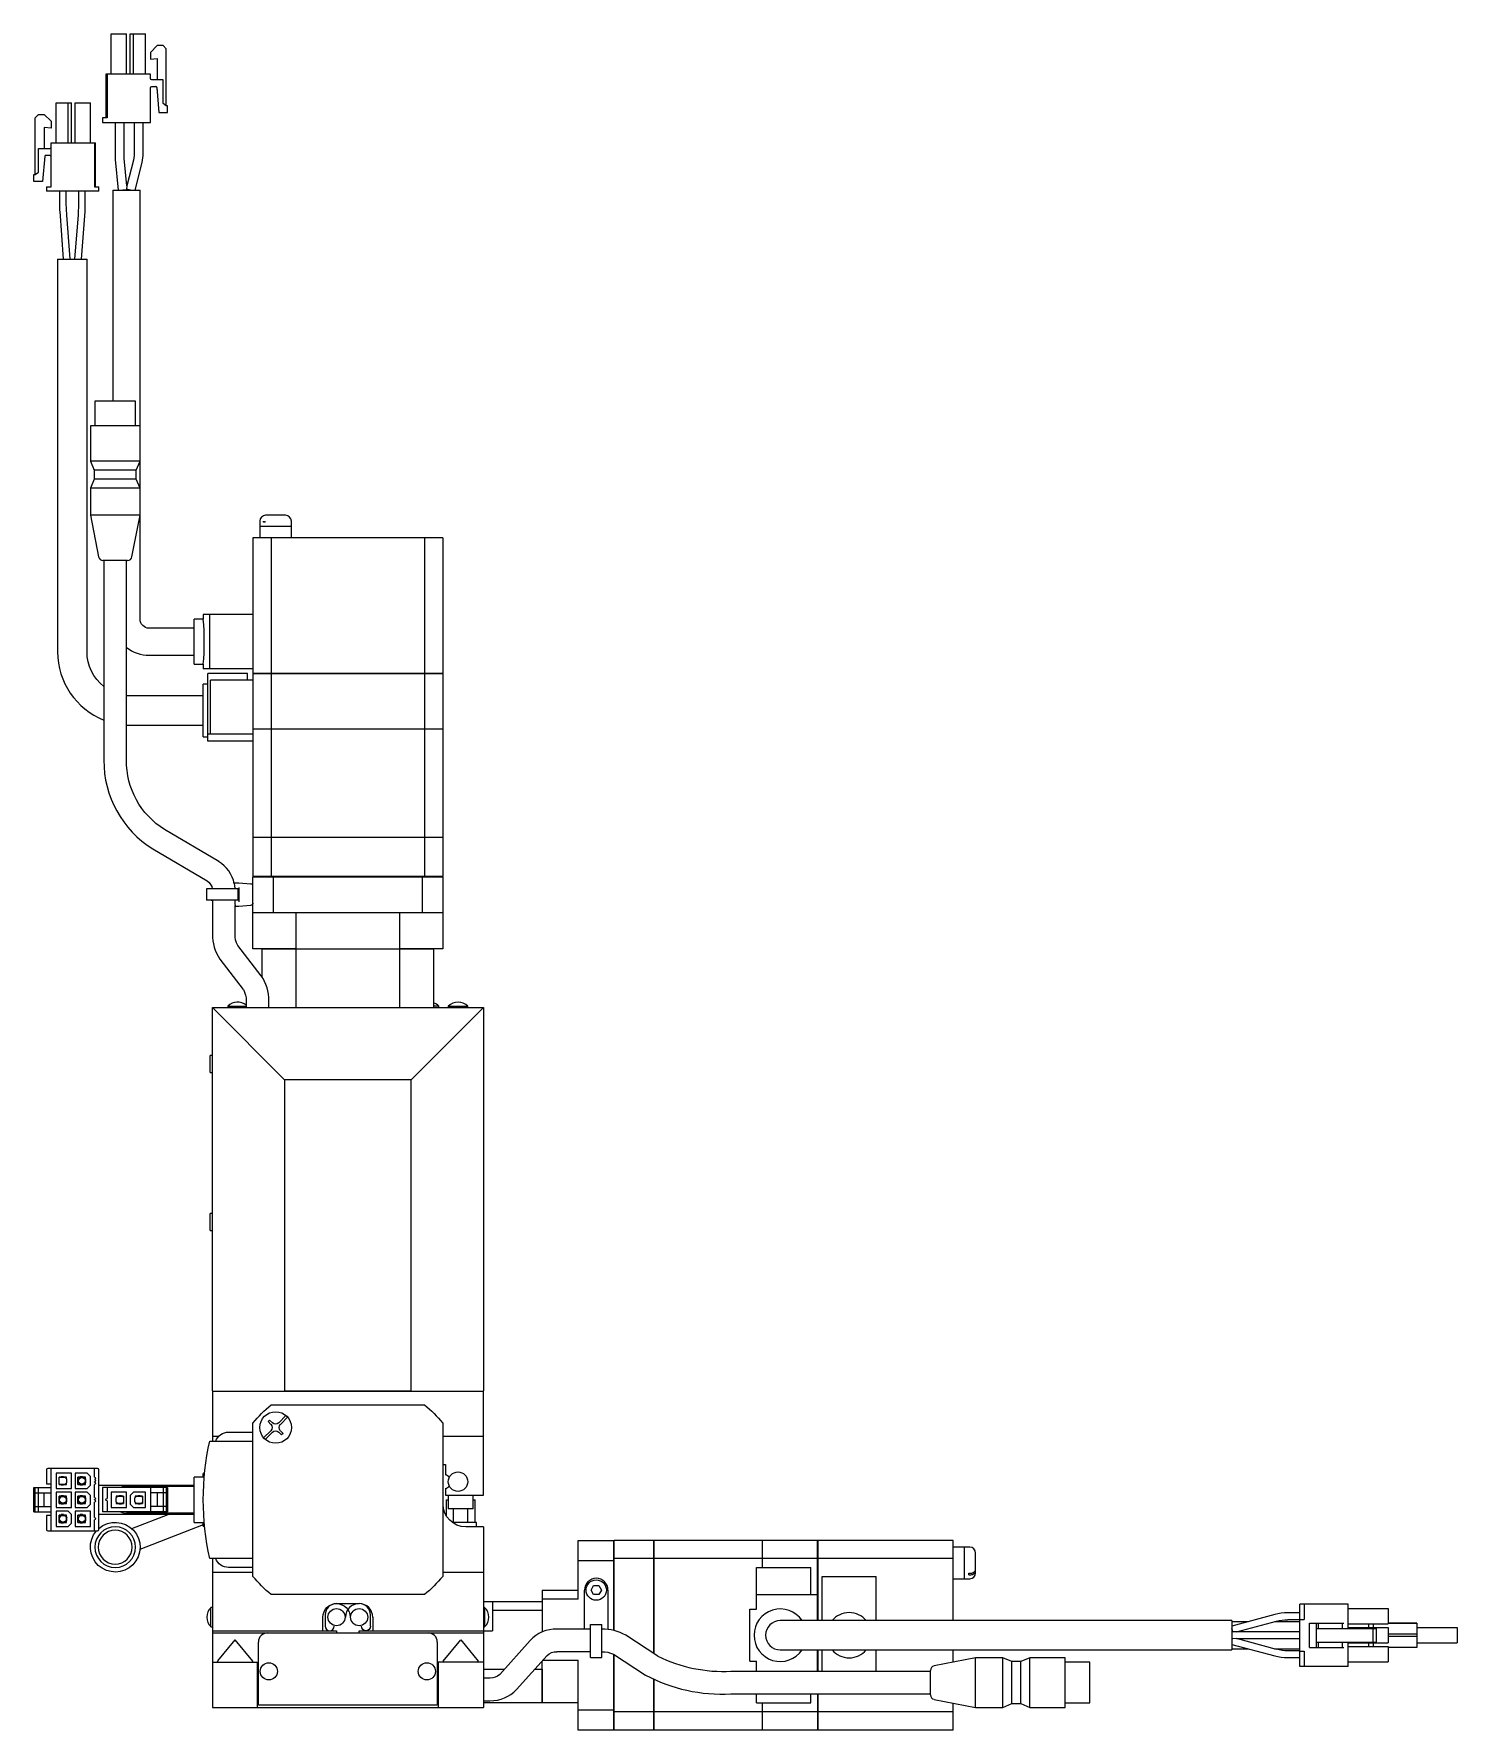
# Model space of a CAD drawing. Extents: x 0 to 1293, y -8 to 999.
# Drawn here: x 977.7 to 1292.8, y 325.2 to 700.8 of the extents above; entities that cross this region are included whole.
import ezdxf

# ---------------------------------------------------------------- set-up
doc = ezdxf.new("R2010")
doc.units = 0
doc.header["$LTSCALE"] = 0.5
doc.layers.add('MSM_CONTINUOUS', color=7, linetype='CONTINUOUS')

msp = doc.modelspace()

# ---------------------------------------------------------------- linework, layer by layer
at = {"layer": 'MSM_CONTINUOUS'}
for p, q in [((994.77, 691.95), (994.77, 700.85)), ((994.77, 691.95), (994.77, 700.85)), ((994.77, 700.85), (998.17, 700.85)), ((998.17, 691.95), (998.17, 700.85)), ((998.97, 691.95), (998.97, 700.85)), ((998.97, 700.85), (1002.37, 700.85)), ((998.97, 691.95), (998.97, 700.85)), ((999.72, 691.95), (999.72, 700.85)), ((1002.37, 691.95), (1002.37, 700.85)), ((1004.97, 698.25), (1003.47, 696.75)), ((1004.97, 698.25), (1003.47, 696.75)), ((1003.47, 696.75), (1003.47, 695.25)), ((1003.47, 696.75), (1003.47, 695.25)), ((1003.47, 695.25), (1004.97, 695.38)), ((1006.27, 698.25), (1004.97, 698.25)), ((1004.97, 695.38), (1004.97, 690.7)), ((1004.97, 695.38), (1004.97, 690.7)), ((1006.97, 697.55), (1006.27, 698.25)), ((1006.97, 684.95), (1006.97, 697.55)), ((993.87, 691.95), (993.62, 691.95)), ((993.62, 691.95), (993.62, 682.25)), ((993.87, 691.95), (993.87, 682.25)), ((1003.47, 691.95), (993.87, 691.95)), ((993.87, 691.95), (993.87, 682.25)), ((1003.47, 691), (1003.47, 691.95)), ((1003.47, 681.25), (1003.47, 688.9)), ((1006.27, 690.7), (1003.77, 690.7)), ((1003.77, 689.2), (1004.67, 689.2)), ((1004.87, 689.01), (1005.35, 683.45)), ((1004.87, 689.01), (1004.97, 687.86)), ((1004.87, 689.01), (1005.35, 683.45)), ((1004.87, 689.01), (1004.97, 687.86)), ((1004.97, 687.86), (1004.97, 687.86)), ((1006.27, 685.45), (1006.27, 690.7)), ((982.57, 676.7), (982.57, 685.6)), ((982.57, 685.6), (985.97, 685.6)), ((985.22, 676.7), (985.22, 685.6)), ((985.97, 676.7), (985.97, 685.6)), ((986.77, 685.6), (990.17, 685.6)), ((986.77, 676.7), (986.77, 685.6)), ((990.17, 676.7), (990.17, 685.6)), ((1006.97, 684.95), (1006.27, 685.45)), ((1007.27, 684.95), (1006.97, 684.95)), ((1007.27, 683.45), (1007.27, 684.95)), ((977.97, 682.3), (978.67, 683)), ((977.97, 669.7), (977.97, 682.3)), ((978.67, 683), (979.97, 683)), ((979.97, 683), (981.47, 681.5)), ((981.47, 680), (979.97, 680.13)), ((979.97, 680.13), (979.97, 675.45)), ((981.47, 681.5), (981.47, 680)), ((992.87, 682.25), (992.87, 681.25)), ((992.87, 682.25), (992.87, 681.25)), ((993.87, 682.25), (992.87, 682.25)), ((992.87, 681.25), (1003.47, 681.25)), ((995.64, 681.25), (995.64, 673.34)), ((997.64, 673.34), (997.64, 681.25)), ((999.84, 681.25), (999.84, 673.89)), ((1001.84, 673.89), (1001.84, 681.25)), ((1005.35, 683.45), (1007.27, 683.45)), ((981.47, 667), (981.47, 676.7)), ((981.47, 676.7), (991.32, 676.7)), ((991.07, 676.7), (991.07, 667)), ((991.32, 667), (991.32, 676.7)), ((978.67, 670.2), (978.67, 675.45)), ((978.67, 675.45), (981.17, 675.45)), ((980.07, 673.76), (979.58, 668.2)), ((981.17, 673.95), (980.27, 673.95)), ((995.64, 673.34), (995.66, 673.06)), ((995.66, 673.06), (996.31, 666.25)), ((997.65, 673.25), (997.64, 673.34)), ((998.23, 667.19), (997.65, 673.25)), ((999.71, 672.88), (998.23, 667.19)), ((999.84, 673.89), (999.71, 672.88)), ((1000.05, 666.25), (1001.65, 672.37)), ((1001.65, 672.37), (1001.84, 673.89)), ((977.67, 668.2), (977.67, 669.7)), ((977.67, 669.7), (977.97, 669.7)), ((977.97, 669.7), (978.67, 670.2)), ((979.58, 668.2), (977.67, 668.2)), ((980.47, 667), (980.47, 666)), ((980.47, 667), (981.47, 667)), ((992.07, 666), (980.47, 666)), ((983.34, 666), (983.34, 662.37)), ((984.84, 663.36), (984.84, 666)), ((987.54, 666), (987.54, 663.37)), ((989.04, 662.39), (989.04, 666)), ((991.07, 667), (992.07, 667)), ((992.07, 666), (992.07, 667)), ((995.17, 666.25), (1001.17, 666.25)), ((995.17, 666.25), (995.17, 619.55)), ((998.31, 666.34), (997.32, 666.25)), ((998.23, 667.19), (998.17, 666.47)), ((998.3, 666.43), (998.17, 666.47)), ((999.02, 666.25), (998.17, 666.47)), ((998.17, 666.47), (998.3, 666.43)), ((998.3, 666.43), (999.02, 666.25)), ((998.31, 666.34), (998.3, 666.43)), ((1001.17, 614.05), (1001.17, 666.25)), ((983.37, 661.57), (984.16, 651)), ((984.94, 660.74), (984.84, 663.36)), ((987.54, 663.37), (987.44, 660.74)), ((988.17, 651), (989.01, 661.54)), ((985.66, 651.05), (984.94, 660.74)), ((987.44, 660.74), (986.67, 651.06)), ((982.92, 651), (989.42, 651)), ((982.92, 651), (982.92, 564)), ((985.66, 651.05), (985.64, 651)), ((989.42, 564), (989.42, 651)), ((1000.17, 619.55), (991.17, 619.55)), ((991.17, 619.55), (991.17, 614.05)), ((1000.17, 614.05), (1000.17, 619.55)), ((1001.17, 614.05), (990.17, 614.05)), ((990.17, 614.05), (990.17, 606.25)), ((1001.17, 606.25), (1001.17, 614.05)), ((1001.17, 606.25), (990.17, 606.25)), ((990.17, 606.25), (991.02, 604.25)), ((1000.32, 604.25), (1001.17, 606.25)), ((1001.17, 600.25), (1001.17, 606.25)), ((991.02, 602.25), (990.17, 600.25)), ((1000.32, 604.25), (991.02, 604.25)), ((991.02, 604.25), (991.02, 602.25)), ((1000.32, 602.25), (991.02, 602.25)), ((1000.32, 602.25), (1000.32, 604.25)), ((1001.17, 600.25), (1000.32, 602.25)), ((1001.17, 600.25), (990.17, 600.25)), ((990.17, 600.25), (990.17, 594.25)), ((1001.17, 594.25), (1001.17, 600.25)), ((1001.17, 594.25), (990.17, 594.25)), ((990.17, 594.25), (991.97, 585.05)), ((999.36, 585.05), (1001.17, 594.25)), ((1001.17, 571.25), (1001.17, 594.25)), ((1033.37, 594.25), (1028.97, 594.25)), ((1027.67, 592.95), (1027.67, 591.8)), ((1034.67, 591.8), (1027.67, 591.8)), ((1034.67, 591.75), (1027.67, 591.75)), ((1027.67, 591.75), (1027.67, 589.25)), ((1027.72, 591.8), (1027.72, 591.75)), ((1028.52, 592.75), (1028.52, 592.95)), ((1028.87, 592.75), (1028.52, 592.75)), ((1028.87, 592.75), (1028.87, 592.95)), ((1034.62, 591.75), (1034.62, 591.8)), ((1034.67, 591.8), (1034.67, 592.95)), ((1034.67, 589.25), (1034.67, 591.75)), ((1068.17, 589.25), (1026.17, 589.25)), ((1026.17, 589.25), (1026.17, 559.3)), ((1030.2, 589.25), (1030.2, 559.3)), ((1064.14, 589.25), (1064.14, 559.3)), ((1068.17, 589.25), (1068.17, 559.3)), ((998.38, 584.25), (992.95, 584.25)), ((993.17, 584.25), (993.17, 540.05)), ((998.17, 540.05), (998.17, 584.25)), ((1013.17, 561.25), (1013.17, 571.25)), ((1015.17, 571.25), (1013.17, 571.25)), ((1026.17, 572.25), (1015.17, 572.25)), ((1015.17, 572.25), (1015.17, 571.25)), ((1016.6, 560.25), (1016.6, 572.25)), ((1013.17, 569.25), (1003.17, 569.25)), ((1003.17, 563.25), (1013.17, 563.25)), ((1013.17, 561.25), (1015.17, 561.25)), ((1015.17, 561.25), (1015.17, 560.25)), ((1026.17, 560.25), (1015.17, 560.25)), ((1015.17, 545.18), (1015.17, 556.82)), ((1016.17, 556.82), (1015.17, 556.82)), ((1024.97, 559.25), (1016.17, 559.25)), ((1016.17, 544.25), (1016.17, 559.25)), ((1016.77, 545.75), (1016.77, 557.75)), ((1026.17, 557.75), (1016.77, 557.75)), ((1024.97, 557.75), (1024.97, 559.25)), ((1026.17, 559.3), (1068.17, 559.3)), ((1026.17, 559.25), (1026.17, 523)), ((1026.17, 559.25), (1068.17, 559.25)), ((1026.22, 559.3), (1026.22, 559.25)), ((1030.2, 559.25), (1030.2, 547)), ((1030.45, 559.3), (1030.45, 559.25)), ((1063.88, 559.3), (1063.88, 559.25)), ((1064.14, 559.25), (1064.14, 547)), ((1068.12, 559.3), (1068.12, 559.25)), ((1068.17, 559.25), (1068.17, 547)), ((1015.17, 554.25), (999.17, 554.25)), ((999.17, 547.75), (1015.17, 547.75)), ((1015.17, 545.18), (1016.17, 545.18)), ((1026.17, 545.75), (1016.17, 545.75)), ((1026.17, 547), (1068.17, 547)), ((1026.17, 546.95), (1068.17, 546.95)), ((1026.22, 547), (1026.22, 546.95)), ((1030.2, 546.95), (1030.2, 523)), ((1030.45, 547), (1030.45, 546.95)), ((1063.88, 547), (1063.88, 546.95)), ((1064.14, 546.95), (1064.14, 523)), ((1068.12, 547), (1068.12, 546.95)), ((1068.17, 546.95), (1068.17, 523)), ((1026.17, 544.25), (1016.17, 544.25)), ((1018.57, 517.57), (1006.56, 524.69)), ((1026.17, 523), (1068.17, 523)), ((1026.17, 522.95), (1026.17, 514.25)), ((1026.17, 522.95), (1068.17, 522.95)), ((1026.22, 523), (1026.22, 522.95)), ((1030.2, 522.95), (1030.2, 514.25)), ((1030.45, 523), (1030.45, 522.95)), ((1063.88, 523), (1063.88, 522.95)), ((1064.14, 522.95), (1064.14, 514.25)), ((1068.12, 523), (1068.12, 522.95)), ((1068.17, 522.95), (1068.17, 514.25)), ((1004.01, 520.39), (1016.02, 513.27)), ((1022.9, 511.5), (1015.9, 511.5)), ((1015.9, 511.5), (1015.9, 509)), ((1021.97, 512.85), (1023.07, 512.85)), ((1022.03, 512.67), (1022.08, 512.34)), ((1022.08, 512.34), (1022.17, 511.5)), ((1022.9, 509), (1022.9, 511.5)), ((1023.07, 512.85), (1025.71, 512.62)), ((1023.07, 511.85), (1023.07, 508.64)), ((1068.17, 514.25), (1026.17, 514.25)), ((1026.27, 514.25), (1026.17, 514.15)), ((1030.67, 514.15), (1026.17, 514.15)), ((1026.17, 498.25), (1026.17, 514.15)), ((1030.67, 514.15), (1030.71, 514.25)), ((1030.67, 514.15), (1030.67, 506.25)), ((1063.67, 514.15), (1030.67, 514.15)), ((1063.67, 514.15), (1063.63, 514.25)), ((1063.67, 506.25), (1063.67, 514.15)), ((1068.17, 514.15), (1063.67, 514.15)), ((1068.17, 514.15), (1068.07, 514.25)), ((1068.17, 514.15), (1068.17, 498.25)), ((1022.9, 509), (1015.9, 509)), ((1016.9, 509), (1017.2, 509)), ((1017.2, 509), (1017.2, 501.52)), ((1022.18, 509), (1022.18, 508.18)), ((1022.18, 508.18), (1022.2, 507.81)), ((1023.07, 507.65), (1022.18, 507.65)), ((1022.2, 501.52), (1022.2, 507.81)), ((1025.71, 507.88), (1023.07, 507.65)), ((1030.67, 506.25), (1026.17, 506.25)), ((1063.67, 506.25), (1030.67, 506.25)), ((1035.67, 506.25), (1035.67, 485.25)), ((1058.67, 485.25), (1058.67, 506.25)), ((1068.17, 506.25), (1063.67, 506.25)), ((1018.86, 495.98), (1024.03, 489.23)), ((1028, 492.27), (1022.83, 499.02)), ((1035.67, 498.25), (1026.17, 498.25)), ((1028.17, 492.04), (1028.17, 498.25)), ((1028.17, 498.25), (1066.17, 498.25)), ((1068.17, 498.25), (1058.67, 498.25)), ((1066.17, 498.25), (1066.17, 485.25)), ((1017.17, 485.25), (1077.17, 485.25)), ((1033.17, 469.25), (1017.17, 485.25)), ((1017.17, 400.35), (1017.17, 485.25)), ((1020.62, 485.54), (1024.67, 485.54)), ((1020.62, 485.54), (1020.62, 485.25)), ((1024.67, 486.73), (1024.67, 485.25)), ((1029.67, 485.25), (1029.67, 486.73)), ((1077.17, 485.25), (1061.17, 469.25)), ((1067.32, 485.54), (1066.17, 485.54)), ((1067.32, 485.25), (1067.32, 485.54)), ((1069.42, 485.54), (1073.72, 485.54)), ((1069.42, 485.54), (1069.42, 485.25)), ((1073.72, 485.25), (1073.72, 485.54)), ((1077.17, 485.25), (1077.17, 400.35)), ((1016.67, 470.85), (1016.67, 474.65)), ((1017.17, 474.65), (1016.67, 474.65)), ((1016.67, 470.85), (1017.17, 470.85)), ((1061.17, 469.25), (1033.17, 469.25)), ((1033.17, 469.25), (1033.17, 400.35)), ((1061.17, 400.35), (1061.17, 469.25)), ((1016.67, 435.85), (1016.67, 439.65)), ((1017.17, 439.65), (1016.67, 439.65)), ((1016.67, 435.85), (1017.17, 435.85)), ((1017.17, 400.35), (1017.27, 400.25)), ((1077.17, 400.25), (1017.17, 400.25)), ((1017.17, 400.25), (1017.17, 389.25)), ((1033.07, 400.25), (1033.17, 400.35)), ((1033.17, 400.35), (1061.17, 400.35)), ((1061.17, 400.35), (1061.27, 400.25)), ((1077.07, 400.25), (1077.17, 400.35)), ((1077.17, 377.25), (1077.17, 400.25)), ((1030.2, 397.25), (1064.14, 397.25)), ((1031.87, 393.31), (1033.46, 394.89)), ((1033.81, 394.54), (1032.23, 392.95)), ((1020.75, 391.25), (1026.17, 391.25)), ((1026.17, 359.28), (1026.17, 393.22)), ((1028.52, 389.96), (1030.11, 391.54)), ((1030.46, 391.19), (1028.87, 389.6)), ((1029.5, 393.56), (1029.86, 393.91)), ((1030.11, 392.95), (1029.5, 393.56)), ((1029.86, 393.91), (1030.46, 393.31)), ((1032.47, 390.59), (1031.87, 391.19)), ((1032.23, 391.54), (1032.83, 390.94)), ((1032.83, 390.94), (1032.47, 390.59)), ((1068.17, 393.22), (1068.17, 359.28)), ((1016.6, 389.25), (1026.17, 389.25)), ((1018.51, 390.25), (1017.17, 390.25)), ((1077.17, 390.25), (1068.17, 390.25)), ((991.77, 383.15), (980.77, 383.15)), ((981.47, 369.35), (981.47, 383.15)), ((991.07, 381.25), (991.07, 383.15)), ((1068.17, 384.05), (1068.77, 384.05)), ((1068.77, 384.05), (1068.77, 381.78)), ((980.47, 382.85), (980.47, 379.75)), ((980.47, 379.75), (981.47, 379.75)), ((982.57, 382.15), (982.57, 378.75)), ((985.97, 382.15), (982.57, 382.15)), ((983.72, 381.25), (983.22, 381.25)), ((983.22, 379.65), (983.22, 381.25)), ((984.59, 381.2), (983.22, 381.2)), ((983.22, 379.7), (984.59, 379.7)), ((983.22, 379.65), (983.72, 379.65)), ((984.22, 381.35), (983.72, 381.35)), ((983.72, 381.2), (983.72, 381.35)), ((983.72, 379.7), (983.72, 379.55)), ((983.72, 379.55), (984.22, 379.55)), ((984.22, 381.2), (984.22, 381.35)), ((984.87, 381.25), (984.22, 381.25)), ((984.22, 379.55), (984.22, 379.7)), ((984.22, 379.65), (984.87, 379.65)), ((984.97, 380.82), (984.59, 381.2)), ((984.59, 379.7), (984.97, 380.07)), ((984.87, 380.92), (984.87, 381.25)), ((984.87, 379.65), (984.87, 379.97)), ((984.97, 380.07), (984.97, 380.82)), ((985.97, 378.75), (985.97, 382.15)), ((986.77, 382.15), (986.77, 378.75)), ((989.42, 382.15), (986.77, 382.15)), ((987.92, 381.25), (987.42, 381.25)), ((987.42, 379.65), (987.42, 381.25)), ((988.79, 381.2), (987.42, 381.2)), ((987.57, 380.66), (987.42, 380.13)), ((987.42, 379.7), (988.79, 379.7)), ((987.42, 379.65), (987.92, 379.65)), ((988.42, 381.35), (987.92, 381.35)), ((987.92, 381.2), (987.92, 381.35)), ((987.92, 379.7), (987.92, 379.55)), ((987.92, 379.55), (988.42, 379.55)), ((988.42, 381.2), (988.42, 381.35)), ((989.07, 381.25), (988.42, 381.25)), ((988.42, 379.55), (988.42, 379.7)), ((988.42, 379.65), (989.07, 379.65)), ((989.17, 380.82), (988.79, 381.2)), ((988.79, 379.7), (989.17, 380.07)), ((988.88, 379.78), (989.01, 380.23)), ((989.07, 380.92), (989.07, 381.25)), ((989.07, 379.65), (989.07, 379.97)), ((989.17, 380.07), (989.17, 380.82)), ((990.17, 381.4), (989.42, 382.15)), ((989.42, 378.75), (990.17, 379.5)), ((990.17, 379.5), (990.17, 381.4)), ((991.07, 380.7), (991.07, 380.75)), ((991.07, 380.15), (991.07, 380.2)), ((991.07, 376.77), (991.07, 379.65)), ((992.07, 369.65), (992.07, 382.85)), ((992.07, 379.5), (1013.17, 379.5)), ((1013.17, 371.25), (1013.17, 381.25)), ((1015.38, 381.25), (1013.17, 381.25)), ((1015.17, 381.25), (1015.17, 382.07)), ((1015.45, 382.07), (1015.17, 382.07)), ((977.67, 373.55), (977.67, 378.95)), ((977.67, 378.95), (981.47, 378.95)), ((977.97, 373.55), (977.97, 378.95)), ((977.97, 377.75), (981.47, 377.75)), ((978.67, 373.55), (978.67, 378.95)), ((979.97, 374.75), (979.97, 377.75)), ((982.57, 378.75), (985.97, 378.75)), ((982.57, 377.95), (982.57, 374.55)), ((985.97, 377.95), (982.57, 377.95)), ((983.72, 377.05), (983.22, 377.05)), ((983.22, 375.45), (983.22, 377.05)), ((984.59, 377), (983.22, 377)), ((984.22, 377.15), (983.72, 377.15)), ((983.72, 377), (983.72, 377.15)), ((984.22, 377), (984.22, 377.15)), ((984.87, 377.05), (984.22, 377.05)), ((984.97, 376.62), (984.59, 377)), ((984.59, 375.5), (984.97, 375.87)), ((984.87, 376.72), (984.87, 377.05)), ((984.87, 375.45), (984.87, 375.77)), ((984.97, 375.87), (984.97, 376.62)), ((985.97, 374.55), (985.97, 377.95)), ((986.77, 378.75), (989.42, 378.75)), ((986.77, 377.95), (986.77, 374.55)), ((989.42, 377.95), (986.77, 377.95)), ((987.92, 377.05), (987.42, 377.05)), ((987.42, 375.45), (987.42, 377.05)), ((988.79, 377), (987.42, 377)), ((987.42, 376.99), (987.5, 377)), ((988.42, 377.15), (987.92, 377.15)), ((987.92, 377), (987.92, 377.15)), ((988.42, 377), (988.42, 377.15)), ((989.07, 377.05), (988.42, 377.05)), ((989.17, 376.62), (988.79, 377)), ((988.79, 375.5), (989.17, 375.87)), ((989.07, 376.72), (989.07, 377.05)), ((989.07, 375.45), (989.07, 375.77)), ((989.17, 375.87), (989.17, 376.62)), ((990.17, 377.2), (989.42, 377.95)), ((990.17, 375.3), (990.17, 377.2)), ((991.07, 376.22), (991.07, 376.27)), ((991.07, 372.3), (991.07, 375.72)), ((992.87, 378.95), (992.87, 373.55)), ((1007.27, 378.95), (992.87, 378.95)), ((993.87, 378.95), (993.87, 376.5)), ((993.87, 376), (993.87, 373.55)), ((994.77, 377.95), (994.77, 374.55)), ((998.17, 377.95), (994.77, 377.95)), ((996.14, 377), (995.77, 376.62)), ((995.77, 376.62), (995.77, 375.87)), ((995.77, 375.87), (996.14, 375.5)), ((996.52, 377.05), (995.87, 377.05)), ((995.87, 377.05), (995.87, 376.72)), ((995.87, 375.77), (995.87, 375.45)), ((997.52, 377), (996.14, 377)), ((997.02, 377.15), (996.52, 377.15)), ((996.52, 377.15), (996.52, 377)), ((997.02, 377.15), (997.02, 377)), ((997.52, 377.05), (997.02, 377.05)), ((997.52, 377.05), (997.52, 375.45)), ((998.17, 379.25), (1013.17, 379.25)), ((998.17, 374.55), (998.17, 377.95)), ((999.72, 377.95), (998.97, 377.2)), ((998.97, 377.2), (998.97, 375.3)), ((1002.37, 377.95), (999.72, 377.95)), ((1000.34, 377), (999.97, 376.62)), ((999.97, 376.62), (999.97, 375.87)), ((999.97, 375.87), (1000.34, 375.5)), ((1000.72, 377.05), (1000.07, 377.05)), ((1000.07, 377.05), (1000.07, 376.72)), ((1000.07, 375.77), (1000.07, 375.45)), ((1001.72, 377), (1000.34, 377)), ((1001.22, 377.15), (1000.72, 377.15)), ((1000.72, 377.15), (1000.72, 377)), ((1001.22, 377.15), (1001.22, 377)), ((1001.72, 377.05), (1001.22, 377.05)), ((1001.72, 377.05), (1001.72, 375.45)), ((1002.37, 374.55), (1002.37, 377.95)), ((1003.47, 378.95), (1003.47, 373.55)), ((1006.97, 377.75), (1003.47, 377.75)), ((1004.97, 377.75), (1004.97, 374.75)), ((1006.27, 378.95), (1006.27, 373.55)), ((1006.97, 378.95), (1006.97, 373.55)), ((1007.27, 378.95), (1007.27, 373.55)), ((1068.17, 376.75), (1068.27, 376.75)), ((1068.27, 375.25), (1068.27, 376.75)), ((1068.77, 378.71), (1068.77, 377.25)), ((1068.77, 377.25), (1077.17, 377.25)), ((1068.99, 372.65), (1068.99, 376.25)), ((1068.99, 376.25), (1069.42, 376.25)), ((1069.42, 377.25), (1069.42, 374.25)), ((1074.92, 374.25), (1074.92, 377.25)), ((1074.92, 376.25), (1075.34, 376.25)), ((1075.34, 371.25), (1075.34, 376.25)), ((977.67, 373.55), (981.47, 373.55)), ((977.97, 374.75), (981.47, 374.75)), ((980.47, 372.75), (980.47, 369.65)), ((981.47, 372.75), (980.47, 372.75)), ((982.57, 374.55), (985.97, 374.55)), ((982.57, 373.75), (982.57, 370.35)), ((985.22, 373.75), (982.57, 373.75)), ((983.22, 375.5), (984.59, 375.5)), ((983.22, 375.45), (983.72, 375.45)), ((983.72, 372.85), (983.22, 372.85)), ((983.22, 371.25), (983.22, 372.85)), ((984.59, 372.8), (983.22, 372.8)), ((983.37, 372.25), (983.52, 372.8)), ((983.72, 375.5), (983.72, 375.35)), ((983.72, 375.35), (984.22, 375.35)), ((984.22, 372.95), (983.72, 372.95)), ((983.72, 372.8), (983.72, 372.95)), ((984.22, 375.35), (984.22, 375.5)), ((984.22, 375.45), (984.87, 375.45)), ((984.22, 372.8), (984.22, 372.95)), ((984.87, 372.85), (984.22, 372.85)), ((984.97, 372.42), (984.59, 372.8)), ((984.97, 372.39), (984.81, 371.85)), ((984.87, 372.52), (984.87, 372.85)), ((984.97, 371.67), (984.97, 372.42)), ((985.97, 373), (985.22, 373.75)), ((985.97, 371.1), (985.97, 373)), ((986.77, 374.55), (989.42, 374.55)), ((986.77, 373.75), (986.77, 370.35)), ((990.17, 373.75), (986.77, 373.75)), ((987.42, 375.5), (988.79, 375.5)), ((987.42, 375.5), (987.5, 375.5)), ((987.42, 375.45), (987.92, 375.45)), ((987.92, 372.85), (987.42, 372.85)), ((987.42, 371.25), (987.42, 372.85)), ((988.79, 372.8), (987.42, 372.8)), ((987.57, 371.83), (987.42, 372.36)), ((987.92, 375.5), (987.92, 375.35)), ((987.92, 375.35), (988.42, 375.35)), ((988.42, 372.95), (987.92, 372.95)), ((987.92, 372.8), (987.92, 372.95)), ((988.42, 375.35), (988.42, 375.5)), ((988.42, 375.45), (989.07, 375.45)), ((988.42, 372.8), (988.42, 372.95)), ((989.07, 372.85), (988.42, 372.85)), ((989.17, 372.42), (988.79, 372.8)), ((988.88, 372.71), (989.01, 372.26)), ((989.07, 372.52), (989.07, 372.85)), ((989.17, 371.67), (989.17, 372.42)), ((989.42, 374.55), (990.17, 375.3)), ((990.17, 370.35), (990.17, 373.75)), ((1013.17, 373), (992.07, 373)), ((1007.27, 373.55), (992.87, 373.55)), ((994.77, 374.55), (998.17, 374.55)), ((995.87, 375.45), (996.52, 375.45)), ((996.14, 375.5), (997.52, 375.5)), ((996.52, 375.5), (996.52, 375.35)), ((996.52, 375.35), (997.02, 375.35)), ((997.02, 375.35), (997.02, 375.5)), ((997.02, 375.45), (997.52, 375.45)), ((1013.17, 373.25), (998.17, 373.25)), ((998.97, 375.3), (999.72, 374.55)), ((999.32, 369.86), (1007.38, 373)), ((999.72, 374.55), (1002.37, 374.55)), ((1000.07, 375.45), (1000.72, 375.45)), ((1000.34, 375.5), (1001.72, 375.5)), ((1000.72, 375.5), (1000.72, 375.35)), ((1000.72, 375.35), (1001.22, 375.35)), ((1001.22, 375.35), (1001.22, 375.5)), ((1001.22, 375.45), (1001.72, 375.45)), ((1006.97, 374.75), (1003.47, 374.75)), ((1074.92, 374.25), (1069.42, 374.25)), ((1070.58, 371.25), (1070.58, 374.25)), ((1073.75, 371.25), (1073.75, 374.25)), ((980.77, 369.35), (991.77, 369.35)), ((982.57, 370.35), (985.22, 370.35)), ((983.22, 371.3), (984.59, 371.3)), ((983.22, 371.25), (983.72, 371.25)), ((983.72, 371.3), (983.72, 371.15)), ((983.72, 371.15), (984.22, 371.15)), ((984.22, 371.15), (984.22, 371.3)), ((984.22, 371.25), (984.87, 371.25)), ((984.59, 371.3), (984.97, 371.67)), ((984.87, 371.25), (984.87, 371.57)), ((985.22, 370.35), (985.97, 371.1)), ((986.77, 370.35), (990.17, 370.35)), ((987.42, 371.3), (988.79, 371.3)), ((987.42, 371.25), (987.92, 371.25)), ((987.92, 371.3), (987.92, 371.15)), ((987.92, 371.15), (988.42, 371.15)), ((988.42, 371.15), (988.42, 371.3)), ((988.42, 371.25), (989.07, 371.25)), ((988.79, 371.3), (989.17, 371.67)), ((989.07, 371.25), (989.07, 371.57)), ((991.07, 369.35), (991.07, 371.8)), ((1015.17, 370.67), (1001.14, 365.2)), ((1013.17, 371.25), (1015.38, 371.25)), ((1015.17, 370.43), (1015.17, 371.25)), ((1015.17, 370.43), (1015.45, 370.43)), ((1075.67, 371.25), (1070.27, 371.25)), ((1077.17, 370.25), (1073.27, 370.25)), ((1075.67, 370.25), (1075.67, 371.25)), ((1077.17, 370.25), (1077.17, 330.25)), ((1098.17, 354.25), (1098.17, 367.25)), ((1098.17, 367.25), (1106.07, 367.25)), ((1106.07, 347.3), (1106.07, 367.25)), ((1106.17, 367.15), (1106.07, 367.25)), ((1114.87, 367.25), (1106.17, 367.25)), ((1106.17, 347.28), (1106.17, 367.25)), ((1114.87, 367.25), (1114.87, 342.22)), ((1114.92, 367.2), (1114.87, 367.2)), ((1114.92, 367.25), (1114.92, 342.19)), ((1138.87, 367.25), (1114.92, 367.25)), ((1138.87, 367.25), (1138.87, 361.25)), ((1138.92, 367.2), (1138.87, 367.2)), ((1151.17, 367.25), (1138.92, 367.25)), ((1138.92, 367.25), (1138.92, 361.25)), ((1151.17, 349.5), (1151.17, 367.25)), ((1151.22, 367.2), (1151.17, 367.2)), ((1181.17, 367.25), (1151.22, 367.25)), ((1151.22, 367.25), (1151.22, 349.5)), ((1181.17, 349.5), (1181.17, 367.25)), ((1183.67, 365.75), (1181.17, 365.75)), ((1183.67, 358.75), (1183.67, 365.75)), ((1183.72, 365.7), (1183.67, 365.7)), ((1183.72, 358.75), (1183.72, 365.75)), ((1184.87, 365.75), (1183.72, 365.75)), ((1186.17, 360.05), (1186.17, 364.45)), ((1026.17, 363.25), (1016.6, 363.25)), ((1017.17, 363.25), (1017.17, 330.25)), ((1026.17, 361.25), (1020.75, 361.25)), ((1106.07, 362.75), (1098.17, 362.75)), ((1106.17, 362.71), (1106.07, 362.75)), ((1114.87, 363.22), (1106.17, 363.22)), ((1114.92, 362.96), (1114.87, 362.96)), ((1138.87, 363.22), (1114.92, 363.22)), ((1137.67, 352.03), (1137.67, 361.25)), ((1137.67, 361.25), (1149.67, 361.25)), ((1138.92, 362.96), (1138.87, 362.96)), ((1151.17, 363.22), (1138.92, 363.22)), ((1149.67, 355.25), (1149.67, 361.25)), ((1151.22, 362.96), (1151.17, 362.96)), ((1181.17, 363.22), (1151.22, 363.22)), ((1017.17, 360.25), (1026.17, 360.25)), ((1017.17, 360.25), (1026.17, 360.25)), ((1068.17, 360.25), (1077.17, 360.25)), ((1101.01, 356.25), (1101.59, 357.25)), ((1101.59, 357.25), (1102.74, 357.25)), ((1102.74, 357.25), (1103.32, 356.25)), ((1152.17, 349.5), (1152.17, 359.25)), ((1152.17, 359.25), (1164.17, 359.25)), ((1164.17, 349.5), (1164.17, 359.25)), ((1181.17, 358.75), (1183.67, 358.75)), ((1183.67, 358.8), (1183.72, 358.8)), ((1183.72, 358.75), (1184.87, 358.75)), ((1184.67, 359.96), (1184.87, 359.96)), ((1184.67, 359.6), (1184.67, 359.96)), ((1184.67, 359.6), (1184.87, 359.6)), ((1064.14, 355.25), (1030.2, 355.25)), ((1044.67, 353.25), (1049.67, 353.25)), ((1077.17, 353.75), (1090.17, 353.75)), ((1079.17, 353.75), (1079.17, 347.25)), ((1090.17, 356.25), (1090.17, 346.96)), ((1090.17, 356.25), (1098.17, 356.25)), ((1098.17, 354.25), (1090.17, 354.25)), ((1099.57, 347.62), (1099.57, 356.25)), ((1101.59, 355.25), (1101.01, 356.25)), ((1102.74, 355.25), (1101.59, 355.25)), ((1103.32, 356.25), (1102.74, 355.25)), ((1104.77, 356.25), (1104.77, 347.54)), ((1137.67, 355.25), (1151.17, 355.25)), ((1268.62, 353.15), (1257.92, 353.15)), ((1257.92, 339.35), (1257.92, 353.15)), ((1258.92, 353.15), (1258.92, 349.75)), ((1268.62, 347.75), (1268.62, 353.15)), ((1016.87, 348.1), (1016.87, 352.4)), ((1017.17, 352.4), (1016.87, 352.4)), ((1041.67, 347.25), (1041.67, 350.25)), ((1042.17, 350.75), (1042.17, 348.25)), ((1052.17, 348.25), (1052.17, 350.75)), ((1052.67, 350.25), (1052.67, 347.25)), ((1077.46, 352.4), (1077.17, 352.4)), ((1077.46, 352.4), (1077.46, 348.1)), ((1090.17, 351.75), (1079.17, 351.75)), ((1136.17, 340.47), (1136.17, 352.03)), ((1136.17, 352.03), (1137.67, 352.03)), ((1242.92, 349.5), (1142.92, 349.5)), ((1252.4, 350.82), (1242.92, 348.27)), ((1242.92, 349.5), (1242.92, 343)), ((1243.95, 347), (1252.79, 349.37)), ((1257.92, 351.2), (1255.29, 351.2)), ((1255.29, 349.7), (1257.92, 349.7)), ((1257.92, 349.75), (1258.92, 349.75)), ((1268.62, 352.15), (1277.52, 352.15)), ((1277.52, 352.15), (1277.52, 348.75)), ((1016.87, 348.1), (1017.17, 348.1)), ((1017.17, 347.25), (1044.67, 347.25)), ((1017.17, 346.75), (1077.17, 346.75)), ((1044.67, 347.25), (1044.67, 346.75)), ((1049.67, 347.25), (1079.17, 347.25)), ((1049.67, 346.75), (1049.67, 347.25)), ((1077.17, 348.1), (1077.46, 348.1)), ((1100.92, 347.62), (1093.44, 347.62)), ((1100.92, 348.59), (1103.42, 348.59)), ((1100.92, 348.33), (1100.92, 348.59)), ((1100.92, 341.35), (1100.92, 348.33)), ((1103.42, 348.33), (1103.42, 348.59)), ((1103.42, 341.35), (1103.42, 348.33)), ((1115.83, 341.59), (1108.72, 346.27)), ((1246.55, 349.25), (1242.92, 349.25)), ((1242.92, 347.28), (1243.01, 347)), ((1257.92, 347), (1242.92, 347)), ((1243.05, 345.61), (1243.95, 345.5)), ((1257.92, 349.25), (1252.34, 349.25)), ((1260.12, 343.55), (1260.12, 348.95)), ((1260.12, 348.95), (1267.67, 348.95)), ((1261.62, 343.55), (1261.62, 348.95)), ((1261.62, 347.75), (1274.92, 347.75)), ((1262.12, 347.75), (1262.12, 348.95)), ((1267.37, 347.75), (1267.37, 348.95)), ((1268.62, 348.75), (1277.52, 348.75)), ((1268.62, 347.95), (1277.52, 347.95)), ((1273.17, 348.75), (1273.17, 347.95)), ((1274.17, 348.75), (1274.17, 347.95)), ((1274.22, 344.75), (1274.22, 347.75)), ((1274.92, 344.75), (1274.92, 347.75)), ((1277.52, 348.95), (1280.82, 348.95)), ((1280.93, 348.95), (1277.52, 348.95)), ((1277.52, 348.95), (1282.62, 348.95)), ((1283.87, 348.95), (1277.52, 348.95)), ((1277.52, 347.95), (1277.52, 344.55)), ((1283.87, 346.5), (1277.52, 346.5)), ((1283.87, 346), (1277.52, 346)), ((1280.82, 348.95), (1281.12, 348.95)), ((1281.12, 348.95), (1280.93, 348.95)), ((1282.62, 348.95), (1282.92, 348.95)), ((1282.92, 348.95), (1283.87, 348.95)), ((1283.87, 348.95), (1283.87, 343.55)), ((1283.87, 347.95), (1292.77, 347.95)), ((1283.87, 347.95), (1292.77, 347.95)), ((1283.87, 347.95), (1292.77, 347.95)), ((1292.77, 347.95), (1292.77, 344.55)), ((1022.17, 345.25), (1018.31, 340.55)), ((1022.17, 345.25), (1026.04, 340.48)), ((1027.37, 330.75), (1027.37, 344.75)), ((1066.97, 344.75), (1066.97, 330.75)), ((1068.3, 340.51), (1072.17, 345.25)), ((1072.17, 345.25), (1076.04, 340.5)), ((1087.56, 345.11), (1080.8, 337.59)), ((1093.44, 342.62), (1100.92, 342.62)), ((1105.97, 342.09), (1113.09, 337.41)), ((1106.07, 325.25), (1106.07, 342.02)), ((1106.17, 325.25), (1106.17, 341.96)), ((1142.92, 343), (1242.92, 343)), ((1151.17, 338.25), (1151.17, 343)), ((1151.22, 343), (1151.22, 338.25)), ((1152.17, 338.25), (1152.17, 343)), ((1164.17, 338.25), (1164.17, 343)), ((1181.17, 340.26), (1181.17, 343)), ((1242.92, 345.5), (1243.01, 345.5)), ((1242.92, 344.22), (1252.41, 341.68)), ((1242.92, 343.25), (1246.55, 343.25)), ((1243.95, 345.5), (1257.92, 345.5)), ((1252.79, 343.12), (1243.95, 345.5)), ((1252.34, 343.25), (1257.92, 343.25)), ((1257.92, 342.8), (1255.28, 342.8)), ((1257.92, 342.75), (1258.92, 342.75)), ((1258.92, 342.75), (1258.92, 339.35)), ((1260.12, 343.55), (1267.67, 343.55)), ((1261.62, 344.75), (1274.92, 344.75)), ((1262.12, 343.55), (1262.12, 344.75)), ((1267.37, 343.55), (1267.37, 344.75)), ((1268.62, 339.35), (1268.62, 344.75)), ((1268.62, 344.55), (1277.52, 344.55)), ((1268.62, 343.75), (1277.52, 343.75)), ((1273.17, 344.55), (1273.17, 343.75)), ((1274.17, 344.55), (1274.17, 343.75)), ((1277.52, 343.75), (1277.52, 340.35)), ((1283.87, 343.55), (1277.52, 343.55)), ((1283.87, 344.55), (1292.77, 344.55)), ((1017.17, 340.25), (1027.37, 340.25)), ((1018.27, 340.37), (1018.42, 340.25)), ((1025.91, 340.25), (1026.07, 340.37)), ((1026.04, 340.48), (1026.07, 340.37)), ((1027.17, 330.25), (1027.17, 340.25)), ((1077.17, 340.25), (1066.97, 340.25)), ((1067.17, 340.25), (1067.17, 330.25)), ((1068.27, 340.37), (1068.42, 340.25)), ((1075.91, 340.25), (1076.07, 340.37)), ((1076.04, 340.5), (1076.07, 340.37)), ((1077.17, 338.75), (1081.84, 338.75)), ((1084.53, 334.25), (1091.28, 341.78)), ((1088.56, 338.75), (1090.17, 338.75)), ((1090.17, 331.25), (1090.17, 340.54)), ((1090.17, 338.75), (1090.17, 331.25)), ((1090.36, 340.75), (1098.17, 340.75)), ((1098.17, 325.25), (1098.17, 340.75)), ((1100.92, 341.35), (1103.42, 341.35)), ((1176.17, 338.25), (1131.97, 338.25)), ((1136.17, 340.47), (1137.67, 340.47)), ((1137.67, 338.25), (1137.67, 340.47)), ((1176.17, 333.04), (1176.17, 338.46)), ((1186.17, 341.25), (1176.97, 339.44)), ((1186.17, 330.25), (1186.17, 341.25)), ((1192.17, 341.25), (1186.17, 341.25)), ((1192.17, 330.25), (1192.17, 341.25)), ((1194.17, 340.4), (1192.17, 341.25)), ((1194.17, 331.1), (1194.17, 340.4)), ((1196.17, 340.4), (1194.17, 340.4)), ((1198.17, 341.25), (1196.17, 340.4)), ((1196.17, 331.1), (1196.17, 340.4)), ((1198.17, 330.25), (1198.17, 341.25)), ((1205.97, 341.25), (1198.17, 341.25)), ((1205.97, 330.25), (1205.97, 341.25)), ((1211.47, 340.25), (1205.97, 340.25)), ((1211.47, 331.25), (1211.47, 340.25)), ((1255.28, 341.3), (1257.92, 341.3)), ((1268.62, 339.35), (1257.92, 339.35)), ((1268.62, 340.35), (1277.52, 340.35)), ((1078.64, 336.75), (1077.17, 336.75)), ((1114.87, 336.53), (1114.87, 325.25)), ((1114.92, 336.51), (1114.92, 325.25)), ((1027.37, 331.75), (1027.17, 331.75)), ((1066.97, 330.75), (1027.37, 330.75)), ((1067.17, 331.75), (1066.97, 331.75)), ((1077.17, 331.75), (1078.64, 331.75)), ((1090.17, 331.25), (1077.17, 331.25)), ((1098.17, 331.25), (1090.17, 331.25)), ((1131.97, 333.25), (1176.17, 333.25)), ((1137.67, 331.25), (1137.67, 333.25)), ((1137.67, 331.25), (1149.67, 331.25)), ((1138.87, 331.25), (1138.87, 325.25)), ((1138.92, 331.25), (1138.92, 325.25)), ((1149.67, 331.25), (1149.67, 333.25)), ((1151.17, 333.25), (1151.17, 325.25)), ((1151.22, 333.25), (1151.22, 325.25)), ((1152.17, 333.25), (1164.17, 333.25)), ((1176.97, 332.05), (1186.17, 330.25)), ((1181.17, 325.25), (1181.17, 331.23)), ((1192.17, 330.25), (1194.17, 331.1)), ((1194.17, 331.1), (1196.17, 331.1)), ((1196.17, 331.1), (1198.17, 330.25)), ((1205.97, 331.25), (1211.47, 331.25)), ((1017.17, 330.25), (1077.17, 330.25)), ((1098.17, 329.75), (1106.07, 329.75)), ((1106.17, 329.79), (1106.07, 329.75)), ((1114.87, 329.28), (1106.17, 329.28)), ((1114.92, 329.53), (1114.87, 329.53)), ((1138.87, 329.28), (1114.92, 329.28)), ((1138.92, 329.53), (1138.87, 329.53)), ((1151.17, 329.28), (1138.92, 329.28)), ((1151.22, 329.53), (1151.17, 329.53)), ((1181.17, 329.28), (1151.22, 329.28)), ((1186.17, 330.25), (1192.17, 330.25)), ((1198.17, 330.25), (1205.97, 330.25)), ((1106.07, 325.25), (1098.17, 325.25)), ((1106.07, 325.25), (1106.17, 325.35)), ((1114.87, 325.25), (1106.17, 325.25)), ((1114.92, 325.3), (1114.87, 325.3)), ((1138.87, 325.25), (1114.92, 325.25)), ((1138.92, 325.3), (1138.87, 325.3)), ((1151.17, 325.25), (1138.92, 325.25)), ((1151.22, 325.3), (1151.17, 325.3)), ((1181.17, 325.25), (1151.22, 325.25))]:
    msp.add_line(p, q, dxfattribs=at)
for centre, radius in [((1031.17, 392.25), 3.5), ((988.29, 380.45), 0.75), ((1071.57, 380.25), 2.15), ((984.09, 376.25), 0.75), ((988.29, 376.25), 0.75), ((984.09, 372.05), 0.75), ((988.29, 372.05), 0.75), ((1102.17, 356.25), 2.25), ((1044.67, 350.25), 1.9), ((1049.67, 350.25), 1.9), ((1029.67, 338.25), 1.9), ((1064.67, 338.25), 1.9)]:
    msp.add_circle(centre, radius, dxfattribs=at)
at = {"layer": 'MSM_CONTINUOUS', "extrusion": (0, 0, -1)}
for radius in [4.5, 3.75]:
    msp.add_circle((-995.67, 365.75), radius, dxfattribs=at)
for centre, radius, start, end in [((-1003.77, 691), 0.3, 270, 0), ((-1003.77, 688.9), 0.3, 0, 90), ((-1004.67, 689), 0.2, 90, 175), ((-1003.17, 571.25), 2, 270, 0), ((-999.17, 564), 9.75, 307.9799, 0), ((-999.17, 564), 9.75, 270, 275.8868), ((-1015.94, 539.79), 17.78, 301.8382, 0.8146), ((-1014.67, 511.15), 2.52, 122.3762, 172.0006), ((-1025.67, 508.38), 0.5, 180, 265), ((-1026.83, 501.36), 4.64, 329.639, 1.9447), ((-1020.03, 486.88), 4.64, 149.639, 181.9447), ((-1047.17, 376.25), 27, 38.9424, 51.0576), ((-1047.17, 376.25), 27, 128.9424, 141.0576), ((-1020.75, 388.25), 3, 19.4712, 90), ((-1029.4, 392.25), 1, 135, 225), ((-1031.17, 394.01), 1, 225, 315), ((-1031.17, 390.48), 1, 45, 135), ((-1032.93, 392.25), 1, 315, 45), ((-1075.17, 376.25), 60, 347.4867, 12.5133), ((-991.07, 381), 0.25, 90, 270), ((-991.07, 380.45), 0.25, 90, 270), ((-991.07, 379.9), 0.25, 90, 270), ((-991.07, 376.52), 0.25, 90, 270), ((-991.07, 375.97), 0.25, 90, 270), ((-993.87, 376.25), 0.25, 269.9993, 89.9993), ((-996.64, 376.25), 1, 131.4089, 151.0443), ((-996.64, 376.25), 1, 208.9543, 228.5897), ((-1000.84, 376.25), 1, 131.4089, 151.0443), ((-1000.84, 376.25), 1, 208.9543, 228.5897), ((-991.07, 372.05), 0.25, 90, 270), ((-1073.27, 375.25), 5, 270, 0), ((-995.67, 365.75), 5.5, 49.1148, 40.8852), ((-1020.75, 364.25), 3, 270, 340.5288), ((-1047.17, 376.25), 27, 308.9424, 321.0576), ((-1047.17, 376.25), 27, 218.9424, 231.0576), ((-1044.67, 350.25), 3, 0, 180), ((-1255.29, 340.04), 9.65, 75.0035, 90.008), ((-1051.17, 348.25), 1, 180, 360), ((-1093.36, 339.63), 2.98, 45.8822, 91.5929), ((-1103.4, 335.95), 6.65, 90.1766, 112.7547), ((-1255.28, 352.41), 9.61, 269.9909, 285.0002), ((-1078.73, 339.73), 2.98, 225.8822, 271.5929)]:
    msp.add_arc(centre, radius, start, end, dxfattribs=at)
at = {"layer": 'MSM_CONTINUOUS'}
for centre, radius, start, end in [((1004.67, 689), 0.2, 5, 90), ((1004.67, 689), 0.2, 5, 90), ((980.27, 673.75), 0.2, 90, 175), ((981.17, 675.75), 0.3, 270, 0), ((981.17, 673.65), 0.3, 0, 90), ((994.09, 662.37), 10.75, 180, 184.2892), ((978.29, 662.39), 10.75, 355.452, 0), ((1028.97, 592.95), 1.3, 90, 180), ((1033.37, 592.95), 1.3, 0, 90), ((992.95, 585.25), 1, 191.1187, 270), ((998.38, 585.25), 1, 270, 348.8813), ((955.38, 566.25), 60, 355.2198, 4.7802), ((999.17, 564), 16.25, 180, 248.3318), ((1003.17, 571.25), 8, 231.3178, 270), ((999.17, 564), 16.25, 266.4719, 270), ((1015.93, 539.79), 22.77, 179.3532, 238.4315), ((1014.69, 511.17), 7.49, 11.5622, 58.8505), ((1025.67, 512.12), 0.5, 360, 85), ((1026.48, 501.29), 9.29, 178.5737, 214.8576), ((1020.38, 486.96), 9.29, 358.5737, 34.8576), ((1022.77, 483.45), 3, 50.7035, 135.78), ((1065.17, 483.45), 3, 44.22, 70.5288), ((1071.57, 483.45), 3, 44.22, 135.78), ((980.77, 382.85), 0.3, 90, 180), ((991.77, 382.85), 0.3, 0, 90), ((1068.37, 380.25), 1.59, 36.779, 75.406), ((998.17, 376.25), 3, 64.1588, 115.8426), ((1068.37, 380.25), 1.59, 284.594, 323.221), ((998.17, 376.25), 3, 244.1588, 295.8426), ((980.77, 369.65), 0.3, 180, 270), ((991.77, 369.65), 0.3, 270, 0), ((1184.87, 364.45), 1.3, 0, 90), ((1185.36, 360.92), 0.809, 303.6126, 357.2927), ((1102.17, 356.25), 2.6, 0, 180), ((1184.89, 361.57), 1.61, 269.2584, 304.7863), ((1184.87, 360.05), 1.3, 270, 360), ((1184.88, 361.27), 1.66, 269.4455, 299.7231), ((1185.28, 360.6), 0.891, 298.7486, 355.0367), ((1044.67, 350.75), 2.5, 90, 180), ((1049.67, 350.25), 3, 360, 180), ((1049.67, 350.75), 2.5, 360, 90), ((1018.97, 350.25), 3, 134.22, 225.78), ((1075.37, 350.25), 3, 314.22, 45.7799), ((1142.92, 346.25), 5.82, 33.9465, 326.0534), ((1142.92, 346.25), 3.25, 90, 270), ((1158.17, 346.25), 5, 40.5416, 139.4584), ((1255.29, 340.05), 11.15, 89.9911, 105.0006), ((1029.37, 344.75), 2, 90, 180), ((1043.17, 348.25), 1, 180, 360), ((1064.97, 344.75), 2, 0, 90), ((1093.32, 339.72), 7.9, 89.1704, 136.9119), ((1103.51, 336.87), 10.74, 61.0436, 90.5246), ((1234.79, 345.32), 8.47, 11.3963, 16.3691), ((1247.53, 343.93), 4.79, 159.3932, 164.5796), ((1158.17, 346.25), 5, 220.5416, 319.4584), ((1018.69, 340.35), 0.42, 152.6391, 177.6617), ((1068.62, 340.36), 0.351, 155.7767, 178.8192), ((1130.41, 371.37), 33.15, 243.9155, 272.6872), ((1177.17, 338.46), 1, 101.1187, 180), ((1255.28, 352.41), 11.11, 255, 270.006), ((1130.07, 369.56), 36.36, 242.1486, 272.9777), ((1078.76, 339.64), 7.9, 269.1704, 316.9119), ((1177.17, 333.04), 1, 180, 258.8813)]:
    msp.add_arc(centre, radius, start, end, dxfattribs=at)

doc.saveas('drawing.dxf')
